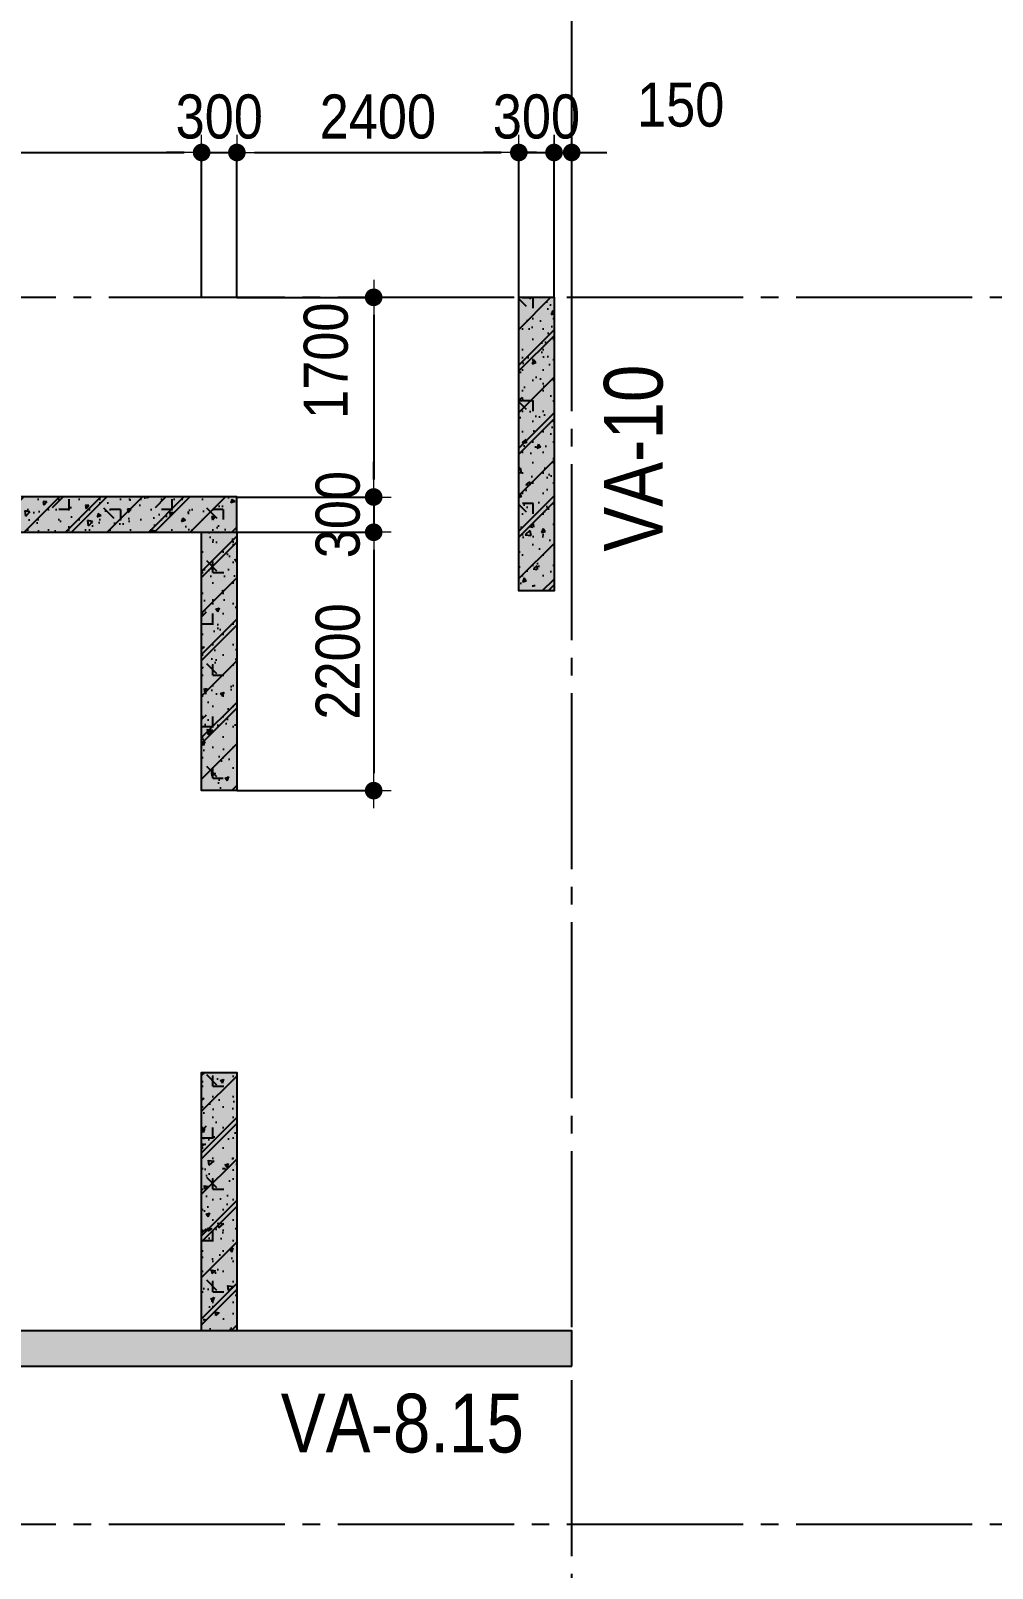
# Model space of a CAD drawing. Header units: millimetres. Extents: x -3973692 to -2843767, y 592734 to 838475.
# Drawn here: x -2930400 to -2922215, y 740209 to 753301 of the extents above; entities that cross this region are included whole.
import ezdxf
from ezdxf.enums import TextEntityAlignment as Align

# ---------------------------------------------------------------- set-up
doc = ezdxf.new("R2010")
doc.units = ezdxf.units.MM
doc.header["$MEASUREMENT"] = 0
doc.header["$PDMODE"] = 3
doc.header["$PDSIZE"] = -20
for name, pattern in [('CHG_XX_Luoi truc-Block A$0$MB_Luoi truc-150-TWA$0$Center101', [13, 10, -1, 1, -1]), ('DIVIDE2', [15.87499999999999, 6.349999999999998, -3.174999999999998, 0, -3.174999999999998, 0, -3.174999999999998]), ('HIDDEN5', [2.8375, 1.25, -1.5875])]:
    doc.linetypes.add(name, pattern=pattern)
doc.layers.get('0').update_dxf_attribs({"lineweight": 9})
doc.layers.get('Defpoints').update_dxf_attribs({"color": 10, "lineweight": 0})
for name, color, linetype, lineweight in [("'S_General_Dim_1", 1, 'Continuous', 18), ("'S_General_Divide_3 Intermediate", 3, 'DIVIDE2', 40), ('CHG_XX_Cot_Block A-T8-15$0$DBAO', 3, 'Continuous', 13), ('TEXT', 7, 'Continuous', 15)]:
    doc.layers.add(name, color=color, linetype=linetype, lineweight=lineweight)
for name, color, linetype in [('CHG_XX_Cot_Block A-T8-15$0$mb_cot tang 14-17 twa$0$Concrete Hatch', 218, 'Continuous'), ('CHG_XX_Cot_Block A-T8-15$0$mb_cot tang 14-17 twa$0$Concrete Line', 6, 'Continuous'), ('CHG_XX_Cot_Block A-T8-15$0$mb_cot tang 14-17 twa$0$Concrete Solid', 216, 'Continuous'), ('CHG_XX_Luoi truc-Block A$0$MB_Luoi truc-150-TWA$0$Grid', 34, 'Continuous'), ('CHG_XX_Luoi truc-Block A$0$MB_Luoi truc-150-TWA$0$Grid Line', 251, 'CHG_XX_Luoi truc-Block A$0$MB_Luoi truc-150-TWA$0$Center101')]:
    doc.layers.add(name, color=color, linetype=linetype)
doc.styles.add('arial', font='arial.ttf', dxfattribs={"width": 0.85})
doc.styles.add('CHG_XX_Luoi truc-Block A$0$MB_Luoi truc-150-TWA$0$Grid A-F$0$VNI-HelveCB', font='')
doc.styles.add('TTP-HelCon', font='')
doc.styles.get('CHG_XX_Luoi truc-Block A$0$MB_Luoi truc-150-TWA$0$Grid A-F$0$VNI-HelveCB').set_extended_font_data('VNI-Helve-Condense', bold=True)
doc.styles.get('TTP-HelCon').set_extended_font_data('VNI-Helve-Condense')
doc.dimstyles.new('150', dxfattribs={"dimscale": 150, "dimtxt": 2.5, "dimasz": 1, "dimexe": 0, "dimexo": 0, "dimgap": 0.75, "dimtad": 1, "dimdec": 0, "dimzin": 9, "dimdsep": 46, "dimtxsty": 'arial', "dimblk1": 'DIMDOT', "dimblk2": 'DIMDOT', "dimsah": 1, "dimcen": 2, "dimdle": 3, "dimclre": 8, "dimclrt": 2, "dimadec": 0, "dimazin": 0, "dimtfac": 1, "dimtdec": 0, "dimtix": 1, "dimtmove": 2, "dimatfit": 3, "dimldrblk": 'DIMPIJL', "dimfxl": 1, "dimtvp": 1.8, "dimtolj": 1, "dimtzin": 0, "dimarcsym": 0})

# ---------------------------------------------------------------- blocks, each defined once
blk = doc.blocks.new('*U3016')
at = {"layer": 'CHG_XX_Luoi truc-Block A$0$MB_Luoi truc-150-TWA$0$Grid Line'}
blk.add_line((0, 0), (0, 467.0000000000001), dxfattribs=at)
at = {"layer": 'CHG_XX_Luoi truc-Block A$0$MB_Luoi truc-150-TWA$0$Grid', "lineweight": -2, "style": 'CHG_XX_Luoi truc-Block A$0$MB_Luoi truc-150-TWA$0$Grid A-F$0$VNI-HelveCB'}
for tag, p in [('GRIDSUB', (0, 476.0000000000001)), ('GRID', (0, -9))]:
    blk.add_attdef(tag, text='', height=5, dxfattribs=at).set_placement(p, align=Align.MIDDLE)
blk = doc.blocks.new('*U3014')
at = {"layer": 'CHG_XX_Luoi truc-Block A$0$MB_Luoi truc-150-TWA$0$Grid Line'}
blk.add_line((0, 0), (0, 404), dxfattribs=at)
at = {"layer": 'CHG_XX_Luoi truc-Block A$0$MB_Luoi truc-150-TWA$0$Grid', "lineweight": -2, "style": 'CHG_XX_Luoi truc-Block A$0$MB_Luoi truc-150-TWA$0$Grid A-F$0$VNI-HelveCB'}
for tag, p in [('GRIDSUB', (0, 413)), ('GRID', (0, -9))]:
    blk.add_attdef(tag, text='', height=5, dxfattribs=at).set_placement(p, align=Align.MIDDLE)
blk = doc.blocks.new('CHG_XX_Luoi truc-Block A')
at = {"layer": 'CHG_XX_Luoi truc-Block A$0$MB_Luoi truc-150-TWA$0$Grid', "xscale": 150, "yscale": 150, "zscale": 150}
blk.add_blockref('*U3016', (22700, 87440.67921933654), dxfattribs=at)
at = {"layer": 'CHG_XX_Luoi truc-Block A$0$MB_Luoi truc-150-TWA$0$Grid', "xscale": -150, "yscale": 150, "zscale": 150, "rotation": 90}
for p in [(57309.50927037185, 141059.6356885452), (57309.50927037185, 130609.6356885452)]:
    blk.add_blockref('*U3014', p, dxfattribs=at)
blk = doc.blocks.new('*U3161')
at = {"layer": 'CHG_XX_Cot_Block A-T8-15$0$mb_cot tang 14-17 twa$0$Concrete Hatch'}
h = blk.add_hatch(dxfattribs=at)
h.set_pattern_fill('CONCRETE', color=256, scale=50, style=0, pattern_type=2)
h.set_pattern_definition([(45, (8900, -49.99999999999986), (-176.7766952966369, 176.7766952966369), []), (45, (8900, 1.4210854715202e-13), (-353.5533905932737, 353.5533905932738), []), (49.99999999999999, (8900, -49.99999999999986), (358.6300913003767, -31.37606749129755), [37.5, -412.5]), (355, (8900, -49.99999999999986), (-69.3756668065, 376.0960668500059), [30, -330]), (100.4514, (8929.88584, -52.61466999999985), (289.2546908570108, 344.7197710304768), [31.870095, -350.571056]), (46.18420000000001, (8900, 50.00000000000014), (533.6205243128222, -82.75950716450905), [56.25, -618.75]), (96.6356, (8944.4683725, 43.10334650000013), (467.3313527743517, 487.0589354502209), [47.805144, -525.8565]), (351.1842, (8900, 50.00000000000014), (467.3309725668136, 487.0593004626623), [45, -495]), (21, (8950, 25.00000000000014), (298.4535260592309, -201.3094453326694), [37.5, -412.5]), (326.0000000000001, (8950, 25.00000000000014), (121.6576659607909, 362.5750225234265), [30, -330]), (71.4514, (8974.8711165, 8.224197000000146), (420.111314290745, 161.2652483549762), [31.870095, -350.571056]), (37.50000000000001, (8900, -49.99999999999986), (6.079927658645334, 166.4469269156558), [0, -326, 0, -335, 0, -331.25]), (7.499999999999999, (8900, -49.99999999999986), (131.5347687210743, 197.2058559411801), [0, -191, 0, -318.5, 0, -126.25]), (327.5, (8788.5, -49.99999999999986), (266.9112180862045, -11.2774358671899), [0, -125, 0, -390, 0, -517.5]), (317.5, (8738.5, -49.99999999999986), (291.5930846711931, 50.05249116615882), [0, -162.5, 0, -259, 0, -367.5]), (0, (9075, 125.0000000000001), (0, 875), [87.5, -787.5]), (0, (9337.5, 300.0000000000001), (0, 875), [87.5, -787.5]), (0, (9162.5, 650.0000000000001), (0, 875), [87.5, -350, 87.5, -350]), (90, (9075, 125.0000000000001), (-875, 5.35782974626967e-14), [87.5, -787.5]), (90, (9162.5, 650.0000000000001), (-875, 5.35782974626967e-14), [87.5, -787.5]), (90, (9425, 300.0000000000001), (-875, 5.35782974626967e-14), [87.5, -787.5]), (90, (9600, 562.5000000000001), (-875, 5.35782974626967e-14), [87.5, -787.5]), (135, (9162.5, 125.0000000000001), (-875.016357447105, 8.881784197001252e-14), [123.76, -1113.7]), (135, (9250, 650.0000000000001), (-875.016357447105, 8.881784197001252e-14), [123.76, -1113.7]), (45, (9337.5, 300.0000000000001), (8.881784197001252e-14, 875.016357447105), [123.76, -247.485, 123.76, -742.455]), (0, (8725, -49.99999999999986), (87.5, 87.5), [-175, 0])])
h.paths.add_polyline_path([(-750, 150), (-750, -149.9999999999999), (9700, -150), (9700, 150)])
at = {"layer": 'CHG_XX_Cot_Block A-T8-15$0$mb_cot tang 14-17 twa$0$Concrete Solid'}
blk.add_hatch(color=256, dxfattribs=at).paths.add_polyline_path([(-750, 150), (-750, -149.9999999999999), (9700, -150), (9700, 150)])
at = {"layer": 'CHG_XX_Cot_Block A-T8-15$0$mb_cot tang 14-17 twa$0$Concrete Line'}
blk.add_lwpolyline([(-750, 150), (-750, -149.9999999999999), (9700, -150), (9700, 150)], close=True, dxfattribs=at)
blk = doc.blocks.new('*U3165')
at = {"layer": 'CHG_XX_Cot_Block A-T8-15$0$mb_cot tang 14-17 twa$0$Concrete Hatch'}
h = blk.add_hatch(dxfattribs=at)
h.set_pattern_fill('CONCRETE', color=256, scale=50, style=0, pattern_type=2)
h.set_pattern_definition([(45, (4250, -49.99999999999986), (-176.7766952966369, 176.7766952966369), []), (45, (4250, 1.4210854715202e-13), (-353.5533905932737, 353.5533905932738), []), (49.99999999999999, (4250, -49.99999999999986), (358.6300913003767, -31.37606749129755), [37.5, -412.5]), (355, (4250, -49.99999999999986), (-69.3756668065, 376.0960668500059), [30, -330]), (100.4514, (4279.88584, -52.61466999999985), (289.2546908570108, 344.7197710304768), [31.870095, -350.571056]), (46.18420000000001, (4250, 50.00000000000014), (533.6205243128222, -82.75950716450905), [56.25, -618.75]), (96.6356, (4294.4683725, 43.10334650000013), (467.3313527743517, 487.0589354502209), [47.805144, -525.8565]), (351.1842, (4250, 50.00000000000014), (467.3309725668136, 487.0593004626623), [45, -495]), (21, (4300, 25.00000000000014), (298.4535260592309, -201.3094453326694), [37.5, -412.5]), (326.0000000000001, (4300, 25.00000000000014), (121.6576659607909, 362.5750225234265), [30, -330]), (71.4514, (4324.8711165, 8.224197000000146), (420.111314290745, 161.2652483549762), [31.870095, -350.571056]), (37.50000000000001, (4250, -49.99999999999986), (6.079927658645334, 166.4469269156558), [0, -326, 0, -335, 0, -331.25]), (7.499999999999999, (4250, -49.99999999999986), (131.5347687210743, 197.2058559411801), [0, -191, 0, -318.5, 0, -126.25]), (327.5, (4138.5, -49.99999999999986), (266.9112180862045, -11.2774358671899), [0, -125, 0, -390, 0, -517.5]), (317.5, (4088.5, -49.99999999999986), (291.5930846711931, 50.05249116615882), [0, -162.5, 0, -259, 0, -367.5]), (0, (4425, 125.0000000000001), (0, 875), [87.5, -787.5]), (0, (4687.5, 300.0000000000001), (0, 875), [87.5, -787.5]), (0, (4512.5, 650.0000000000001), (0, 875), [87.5, -350, 87.5, -350]), (90, (4425, 125.0000000000001), (-875, 5.35782974626967e-14), [87.5, -787.5]), (90, (4512.5, 650.0000000000001), (-875, 5.35782974626967e-14), [87.5, -787.5]), (90, (4775, 300.0000000000001), (-875, 5.35782974626967e-14), [87.5, -787.5]), (90, (4950, 562.5000000000001), (-875, 5.35782974626967e-14), [87.5, -787.5]), (135, (4512.5, 125.0000000000001), (-875.016357447105, 8.881784197001252e-14), [123.76, -1113.7]), (135, (4600, 650.0000000000001), (-875.016357447105, 8.881784197001252e-14), [123.76, -1113.7]), (45, (4687.5, 300.0000000000001), (8.881784197001252e-14, 875.016357447105), [123.76, -247.485, 123.76, -742.455]), (0, (4075, -49.99999999999986), (87.5, 87.5), [-175, 0])])
h.paths.add_polyline_path([(-50, 150), (-50, -149.9999999999999), (4350, -150), (4350, 150)])
at = {"layer": 'CHG_XX_Cot_Block A-T8-15$0$mb_cot tang 14-17 twa$0$Concrete Solid'}
blk.add_hatch(color=256, dxfattribs=at).paths.add_polyline_path([(-50, 150), (-50, -149.9999999999999), (4350, -150), (4350, 150)])
at = {"layer": 'CHG_XX_Cot_Block A-T8-15$0$mb_cot tang 14-17 twa$0$Concrete Line'}
blk.add_lwpolyline([(-50, 150), (-50, -149.9999999999999), (4350, -150), (4350, 150)], close=True, dxfattribs=at)
blk = doc.blocks.new('*U3157')
at = {"layer": 'CHG_XX_Cot_Block A-T8-15$0$mb_cot tang 14-17 twa$0$Concrete Hatch'}
h = blk.add_hatch(dxfattribs=at)
h.set_pattern_fill('CONCRETE', color=256, scale=50, style=0, pattern_type=2)
h.set_pattern_definition([(45, (2050, -49.99999999999986), (-176.7766952966369, 176.7766952966369), []), (45, (2050, 1.4210854715202e-13), (-353.5533905932737, 353.5533905932738), []), (49.99999999999999, (2050, -49.99999999999986), (358.6300913003767, -31.37606749129755), [37.5, -412.5]), (355, (2050, -49.99999999999986), (-69.3756668065, 376.0960668500059), [30, -330]), (100.4514, (2079.88584, -52.61466999999985), (289.2546908570108, 344.7197710304768), [31.870095, -350.571056]), (46.18420000000001, (2050, 50.00000000000014), (533.6205243128222, -82.75950716450905), [56.25, -618.75]), (96.6356, (2094.4683725, 43.10334650000013), (467.3313527743517, 487.0589354502209), [47.805144, -525.8565]), (351.1842, (2050, 50.00000000000014), (467.3309725668136, 487.0593004626623), [45, -495]), (21, (2100, 25.00000000000014), (298.4535260592309, -201.3094453326694), [37.5, -412.5]), (326.0000000000001, (2100, 25.00000000000014), (121.6576659607909, 362.5750225234265), [30, -330]), (71.4514, (2124.8711165, 8.224197000000146), (420.111314290745, 161.2652483549762), [31.870095, -350.571056]), (37.50000000000001, (2050, -49.99999999999986), (6.079927658645334, 166.4469269156558), [0, -326, 0, -335, 0, -331.25]), (7.499999999999999, (2050, -49.99999999999986), (131.5347687210743, 197.2058559411801), [0, -191, 0, -318.5, 0, -126.25]), (327.5, (1938.5, -49.99999999999986), (266.9112180862045, -11.2774358671899), [0, -125, 0, -390, 0, -517.5]), (317.5, (1888.5, -49.99999999999986), (291.5930846711931, 50.05249116615882), [0, -162.5, 0, -259, 0, -367.5]), (0, (2225, 125.0000000000001), (0, 875), [87.5, -787.5]), (0, (2487.5, 300.0000000000001), (0, 875), [87.5, -787.5]), (0, (2312.5, 650.0000000000001), (0, 875), [87.5, -350, 87.5, -350]), (90, (2225, 125.0000000000001), (-875, 5.35782974626967e-14), [87.5, -787.5]), (90, (2312.5, 650.0000000000001), (-875, 5.35782974626967e-14), [87.5, -787.5]), (90, (2575, 300.0000000000001), (-875, 5.35782974626967e-14), [87.5, -787.5]), (90, (2750, 562.5000000000001), (-875, 5.35782974626967e-14), [87.5, -787.5]), (135, (2312.5, 125.0000000000001), (-875.016357447105, 8.881784197001252e-14), [123.76, -1113.7]), (135, (2400, 650.0000000000001), (-875.016357447105, 8.881784197001252e-14), [123.76, -1113.7]), (45, (2487.5, 300.0000000000001), (8.881784197001252e-14, 875.016357447105), [123.76, -247.485, 123.76, -742.455]), (0, (1875, -49.99999999999986), (87.5, 87.5), [-175, 0])])
h.paths.add_polyline_path([(-50, 150), (-50, -149.9999999999999), (2150, -150), (2150, 150)])
at = {"layer": 'CHG_XX_Cot_Block A-T8-15$0$mb_cot tang 14-17 twa$0$Concrete Solid'}
blk.add_hatch(color=256, dxfattribs=at).paths.add_polyline_path([(-50, 150), (-50, -149.9999999999999), (2150, -150), (2150, 150)])
at = {"layer": 'CHG_XX_Cot_Block A-T8-15$0$mb_cot tang 14-17 twa$0$Concrete Line'}
blk.add_lwpolyline([(-50, 150), (-50, -149.9999999999999), (2150, -150), (2150, 150)], close=True, dxfattribs=at)
blk = doc.blocks.new('*U3170')
at = {"layer": 'CHG_XX_Cot_Block A-T8-15$0$mb_cot tang 14-17 twa$0$Concrete Hatch'}
h = blk.add_hatch(dxfattribs=at)
h.set_pattern_fill('CONCRETE', color=256, scale=50, style=0, pattern_type=2)
h.set_pattern_definition([(45, (-450, -50.00000000000014), (-176.7766952966369, 176.7766952966369), []), (45, (-450, -1.4210854715202e-13), (-353.5533905932737, 353.5533905932738), []), (49.99999999999999, (-450, -50.00000000000014), (358.6300913003767, -31.37606749129755), [37.5, -412.5]), (355, (-450, -50.00000000000014), (-69.3756668065, 376.0960668500059), [30, -330]), (100.4514, (-420.1141600000001, -52.61467000000013), (289.2546908570108, 344.7197710304768), [31.870095, -350.571056]), (46.18420000000001, (-450, 49.99999999999986), (533.6205243128222, -82.75950716450905), [56.25, -618.75]), (96.6356, (-405.5316275, 43.10334649999984), (467.3313527743517, 487.0589354502209), [47.805144, -525.8565]), (351.1842, (-450, 49.99999999999986), (467.3309725668136, 487.0593004626623), [45, -495]), (21, (-400, 24.99999999999986), (298.4535260592309, -201.3094453326694), [37.5, -412.5]), (326.0000000000001, (-400, 24.99999999999986), (121.6576659607909, 362.5750225234265), [30, -330]), (71.4514, (-375.1288835, 8.224196999999862), (420.111314290745, 161.2652483549762), [31.870095, -350.571056]), (37.50000000000001, (-450, -50.00000000000014), (6.079927658645334, 166.4469269156558), [0, -326, 0, -335, 0, -331.25]), (7.499999999999999, (-450, -50.00000000000014), (131.5347687210743, 197.2058559411801), [0, -191, 0, -318.5, 0, -126.25]), (327.5, (-561.5, -50.00000000000014), (266.9112180862045, -11.2774358671899), [0, -125, 0, -390, 0, -517.5]), (317.5, (-611.5, -50.00000000000014), (291.5930846711931, 50.05249116615882), [0, -162.5, 0, -259, 0, -367.5]), (0, (-275, 124.9999999999999), (0, 875), [87.5, -787.5]), (0, (-12.5, 299.9999999999999), (0, 875), [87.5, -787.5]), (0, (-187.5, 649.9999999999999), (0, 875), [87.5, -350, 87.5, -350]), (90, (-275, 124.9999999999999), (-875, 5.35782974626967e-14), [87.5, -787.5]), (90, (-187.5, 649.9999999999999), (-875, 5.35782974626967e-14), [87.5, -787.5]), (90, (75, 299.9999999999999), (-875, 5.35782974626967e-14), [87.5, -787.5]), (90, (250, 562.4999999999999), (-875, 5.35782974626967e-14), [87.5, -787.5]), (135, (-187.5, 124.9999999999999), (-875.016357447105, 8.881784197001252e-14), [123.76, -1113.7]), (135, (-100, 649.9999999999999), (-875.016357447105, 8.881784197001252e-14), [123.76, -1113.7]), (45, (-12.5, 299.9999999999999), (8.881784197001252e-14, 875.016357447105), [123.76, -247.485, 123.76, -742.455]), (0, (-625, -50.00000000000014), (87.5, 87.5), [-175, 0])])
h.paths.add_polyline_path([(-1450.000000000116, 150), (-1450.000000000116, -150.0000000000001), (1050.000000000116, -150.0000000000003), (1050.000000000116, 150)])
at = {"layer": 'CHG_XX_Cot_Block A-T8-15$0$mb_cot tang 14-17 twa$0$Concrete Solid'}
blk.add_hatch(color=256, dxfattribs=at).paths.add_polyline_path([(-1450.000000000116, 150), (-1450.000000000116, -150.0000000000001), (1050.000000000116, -150.0000000000003), (1050.000000000116, 150)])
at = {"layer": 'CHG_XX_Cot_Block A-T8-15$0$mb_cot tang 14-17 twa$0$Concrete Line'}
blk.add_lwpolyline([(-1450.000000000116, 150), (-1450.000000000116, -150.0000000000001), (1050.000000000116, -150.0000000000003), (1050.000000000116, 150)], close=True, dxfattribs=at)
blk = doc.blocks.new('CHG_XX_Cot_Block A-T8-15')
at = {"layer": 'CHG_XX_Cot_Block A-T8-15$0$DBAO'}
blk.add_blockref('CHG_XX_Luoi truc-Block A', (8014952.261310224, 1085573.729690651), dxfattribs=at)
at = {"layer": 'CHG_XX_Cot_Block A-T8-15$0$mb_cot tang 14-17 twa$0$Concrete Line', "xscale": -1}
for name, p, rotation in [('*U3170', (8037352.261310224, 1225183.72969065), 90), ('*U3157', (8034652.261310224, 1222483.729699596), 270), ('*U3157', (8034652.261310224, 1217883.729699596), 270)]:
    blk.add_blockref(name, p, dxfattribs=dict(at, rotation=rotation))
at = {"layer": 'CHG_XX_Cot_Block A-T8-15$0$mb_cot tang 14-17 twa$0$Concrete Line', "rotation": 180}
for name, p in [('*U3165', (8034752.261317043, 1224783.729696228)), ('*U3161', (8036902.261317043, 1217683.729696228))]:
    blk.add_blockref(name, p, dxfattribs=at)
blk = doc.blocks.new('DIMDOT')
for p, q in [((0, -1), (0, 1)), ((1, 0), (-1, 0))]:
    blk.add_line(p, q)
at = {"const_width": 0.5}
blk.add_lwpolyline([(-0.25, 0, 1), (0.25, 0, 1)], format="xyb", close=True, dxfattribs=at)
blk = doc.blocks.new('*D653')
at = {"layer": "'S_General_Dim_1", "color": 8, "linetype": 'HIDDEN5', "lineweight": -2, "transparency": 16777216}
for p, q in [((-2933045.198550118, 751030.6471381312), (-2933045.198550118, 752264.0737718075)), ((-2928945.198556936, 751030.6471381312), (-2928945.198556936, 752264.0737718075))]:
    blk.add_line(p, q, dxfattribs=at)
at = {"layer": "'S_General_Dim_1", "color": 0, "lineweight": -2, "transparency": 16777216}
blk.add_line((-2932895.198550118, 752264.0737718075), (-2929095.198556936, 752264.0737718075), dxfattribs=at)
at = {"layer": 'Defpoints', "color": 0, "transparency": 16777216}
for p in [(-2928945.198556936, 752264.0737718075), (-2933045.198550118, 751030.6471381312), (-2928945.198556936, 751030.6471381312)]:
    blk.add_point(p, dxfattribs=at)
at = {"layer": "'S_General_Dim_1", "color": 0, "lineweight": -2, "transparency": 16777216, "xscale": 150, "yscale": 150, "zscale": 150, "rotation": 180}
blk.add_blockref('DIMDOT', (-2933045.198550118, 752264.0737718075), dxfattribs=at)
at = {"layer": "'S_General_Dim_1", "color": 0, "lineweight": -2, "transparency": 16777216, "xscale": 150, "yscale": 150, "zscale": 150}
blk.add_blockref('DIMDOT', (-2928945.198556936, 752264.0737718075), dxfattribs=at)
at = {"layer": "'S_General_Dim_1", "color": 2, "transparency": 16777216, "insert": (-2930995.198553527, 752568.0386422031), "char_height": 375, "attachment_point": 5, "style": 'arial'}
blk.add_mtext('\\A1;4100', dxfattribs=at)
blk = doc.blocks.new('DIMPIJL')
at = {"linetype": 'ByBlock'}
blk.add_solid([(-2.5, 0.4166666666666686), (-2.5, -0.4166666666666686), (0, 0)], dxfattribs=at)
blk = doc.blocks.new('*D654')
at = {"layer": "'S_General_Dim_1", "color": 0, "lineweight": -2, "transparency": 16777216}
for p, q in [((-2929095.198556936, 752264.0737718075), (-2929245.198556936, 752264.0737718075)), ((-2928945.198556936, 752264.0737718075), (-2928645.198556936, 752264.0737718075)), ((-2928495.198556936, 752264.0737718075), (-2928345.198556936, 752264.0737718075))]:
    blk.add_line(p, q, dxfattribs=at)
at = {"layer": "'S_General_Dim_1", "color": 8, "linetype": 'HIDDEN5', "lineweight": -2, "transparency": 16777216}
for p, q in [((-2928945.198556936, 751030.6471381312), (-2928945.198556936, 752264.0737718075)), ((-2928645.198556936, 751030.6471381312), (-2928645.198556936, 752264.0737718075))]:
    blk.add_line(p, q, dxfattribs=at)
at = {"layer": 'Defpoints', "color": 0, "transparency": 16777216}
for p in [(-2928645.198556936, 752264.0737718075), (-2928945.198556936, 751030.6471381312), (-2928645.198556936, 751030.6471381312)]:
    blk.add_point(p, dxfattribs=at)
at = {"layer": "'S_General_Dim_1", "color": 0, "lineweight": -2, "transparency": 16777216, "xscale": 150, "yscale": 150, "zscale": 150}
blk.add_blockref('DIMDOT', (-2928945.198556936, 752264.0737718075), dxfattribs=at)
at = {"layer": "'S_General_Dim_1", "color": 0, "lineweight": -2, "transparency": 16777216, "xscale": 150, "yscale": 150, "zscale": 150, "rotation": 180}
blk.add_blockref('DIMDOT', (-2928645.198556936, 752264.0737718075), dxfattribs=at)
at = {"layer": "'S_General_Dim_1", "color": 2, "transparency": 16777216, "insert": (-2928795.198556936, 752568.1665412481), "char_height": 375, "attachment_point": 5, "style": 'arial'}
blk.add_mtext('\\A1;300', dxfattribs=at)
blk = doc.blocks.new('*D655')
at = {"layer": "'S_General_Dim_1", "color": 8, "linetype": 'HIDDEN5', "lineweight": -2, "transparency": 16777216}
for p, q in [((-2928645.198556936, 751030.6471381312), (-2928645.198556936, 752264.0737718075)), ((-2926245.198556936, 751030.6471381313), (-2926245.198556936, 752264.0737718075))]:
    blk.add_line(p, q, dxfattribs=at)
at = {"layer": "'S_General_Dim_1", "color": 0, "lineweight": -2, "transparency": 16777216}
blk.add_line((-2928495.198556936, 752264.0737718075), (-2926395.198556936, 752264.0737718075), dxfattribs=at)
at = {"layer": 'Defpoints', "color": 0, "transparency": 16777216}
for p in [(-2926245.198556936, 752264.0737718075), (-2928645.198556936, 751030.6471381312), (-2926245.198556936, 751030.6471381313)]:
    blk.add_point(p, dxfattribs=at)
at = {"layer": "'S_General_Dim_1", "color": 0, "lineweight": -2, "transparency": 16777216, "xscale": 150, "yscale": 150, "zscale": 150, "rotation": 180}
blk.add_blockref('DIMDOT', (-2928645.198556936, 752264.0737718075), dxfattribs=at)
at = {"layer": "'S_General_Dim_1", "color": 0, "lineweight": -2, "transparency": 16777216, "xscale": 150, "yscale": 150, "zscale": 150}
blk.add_blockref('DIMDOT', (-2926245.198556936, 752264.0737718075), dxfattribs=at)
at = {"layer": "'S_General_Dim_1", "color": 2, "transparency": 16777216, "insert": (-2927445.198556936, 752568.0386422031), "char_height": 375, "attachment_point": 5, "style": 'arial'}
blk.add_mtext('\\A1;2400', dxfattribs=at)
blk = doc.blocks.new('*D656')
at = {"layer": "'S_General_Dim_1", "color": 0, "lineweight": -2, "transparency": 16777216}
for p, q in [((-2926395.198556936, 752264.0737718075), (-2926545.198556936, 752264.0737718075)), ((-2926245.198556936, 752264.0737718075), (-2925945.198556937, 752264.0737718075)), ((-2925795.198556937, 752264.0737718075), (-2925645.198556937, 752264.0737718075))]:
    blk.add_line(p, q, dxfattribs=at)
at = {"layer": "'S_General_Dim_1", "color": 8, "linetype": 'HIDDEN5', "lineweight": -2, "transparency": 16777216}
for p, q in [((-2926245.198556936, 751030.6471381313), (-2926245.198556936, 752264.0737718075)), ((-2925945.198556937, 751030.6471381312), (-2925945.198556937, 752264.0737718075))]:
    blk.add_line(p, q, dxfattribs=at)
at = {"layer": 'Defpoints', "color": 0, "transparency": 16777216}
for p in [(-2925945.198556937, 752264.0737718075), (-2926245.198556936, 751030.6471381313), (-2925945.198556937, 751030.6471381312)]:
    blk.add_point(p, dxfattribs=at)
at = {"layer": "'S_General_Dim_1", "color": 0, "lineweight": -2, "transparency": 16777216, "xscale": 150, "yscale": 150, "zscale": 150}
blk.add_blockref('DIMDOT', (-2926245.198556936, 752264.0737718075), dxfattribs=at)
at = {"layer": "'S_General_Dim_1", "color": 0, "lineweight": -2, "transparency": 16777216, "xscale": 150, "yscale": 150, "zscale": 150, "rotation": 180}
blk.add_blockref('DIMDOT', (-2925945.198556937, 752264.0737718075), dxfattribs=at)
at = {"layer": "'S_General_Dim_1", "color": 2, "transparency": 16777216, "insert": (-2926095.198556937, 752568.1665412481), "char_height": 375, "attachment_point": 5, "style": 'arial'}
blk.add_mtext('\\A1;300', dxfattribs=at)
blk = doc.blocks.new('*D657')
at = {"layer": "'S_General_Dim_1", "color": 0, "lineweight": -2, "transparency": 16777216}
for p, q in [((-2926095.198556937, 752264.0737718075), (-2926245.198556937, 752264.0737718075)), ((-2925945.198556937, 752264.0737718075), (-2925795.198556936, 752264.0737718075)), ((-2925645.198556936, 752264.0737718075), (-2925495.198556936, 752264.0737718075))]:
    blk.add_line(p, q, dxfattribs=at)
at = {"layer": "'S_General_Dim_1", "color": 8, "linetype": 'HIDDEN5', "lineweight": -2, "transparency": 16777216}
for p, q in [((-2925945.198556937, 751030.6471381312), (-2925945.198556937, 752264.0737718075)), ((-2925795.198556936, 751030.6471381312), (-2925795.198556936, 752264.0737718075))]:
    blk.add_line(p, q, dxfattribs=at)
at = {"layer": 'Defpoints', "color": 0, "transparency": 16777216}
for p in [(-2925795.198556936, 752264.0737718075), (-2925945.198556937, 751030.6471381312), (-2925795.198556936, 751030.6471381312)]:
    blk.add_point(p, dxfattribs=at)
at = {"layer": "'S_General_Dim_1", "color": 0, "lineweight": -2, "transparency": 16777216, "xscale": 150, "yscale": 150, "zscale": 150}
blk.add_blockref('DIMDOT', (-2925945.198556937, 752264.0737718075), dxfattribs=at)
at = {"layer": "'S_General_Dim_1", "color": 0, "lineweight": -2, "transparency": 16777216, "xscale": 150, "yscale": 150, "zscale": 150, "rotation": 180}
blk.add_blockref('DIMDOT', (-2925795.198556936, 752264.0737718075), dxfattribs=at)
at = {"layer": "'S_General_Dim_1", "color": 2, "transparency": 16777216, "insert": (-2924867.176838915, 752669.3602656684), "char_height": 375, "attachment_point": 5, "style": 'arial'}
blk.add_mtext('\\A1;150', dxfattribs=at)
blk = doc.blocks.new('*D658')
at = {"layer": "'S_General_Dim_1", "color": 8, "linetype": 'HIDDEN5', "lineweight": -2, "transparency": 16777216}
for p, q in [((-2928645.198556937, 751030.6471381313), (-2927480.64272388, 751030.6471381313)), ((-2928645.198556937, 749330.6471470769), (-2927480.64272388, 749330.6471470769))]:
    blk.add_line(p, q, dxfattribs=at)
at = {"layer": "'S_General_Dim_1", "color": 0, "lineweight": -2, "transparency": 16777216}
blk.add_line((-2927480.64272388, 750880.6471381313), (-2927480.64272388, 749480.6471470769), dxfattribs=at)
at = {"layer": 'Defpoints', "color": 0, "transparency": 16777216}
for p in [(-2928645.198556937, 751030.6471381313), (-2928645.198556937, 749330.6471470769), (-2927480.64272388, 749330.6471470769)]:
    blk.add_point(p, dxfattribs=at)
at = {"layer": "'S_General_Dim_1", "color": 0, "lineweight": -2, "transparency": 16777216, "xscale": 150, "yscale": 150, "zscale": 150}
for p, rotation in [((-2927480.64272388, 751030.6471381313), 90), ((-2927480.64272388, 749330.6471470769), 270)]:
    blk.add_blockref('DIMDOT', p, dxfattribs=dict(at, rotation=rotation))
at = {"layer": "'S_General_Dim_1", "color": 2, "transparency": 16777216, "insert": (-2927885.929217719, 750491.1400135625), "char_height": 375, "attachment_point": 5, "rotation": 90, "style": 'arial'}
blk.add_mtext('\\A1;1700', dxfattribs=at)
blk = doc.blocks.new('*D659')
at = {"layer": "'S_General_Dim_1", "color": 0, "lineweight": -2, "transparency": 16777216}
for p, q in [((-2927480.642723859, 749480.6471470769), (-2927480.642723859, 749630.6471470769)), ((-2927480.642723859, 749330.6471470769), (-2927480.642723859, 749030.6471437088)), ((-2927480.642723859, 748880.6471437088), (-2927480.642723859, 748730.6471437088))]:
    blk.add_line(p, q, dxfattribs=at)
at = {"layer": "'S_General_Dim_1", "color": 8, "linetype": 'HIDDEN5', "lineweight": -2, "transparency": 16777216}
for p, q in [((-2928645.198556937, 749330.6471470769), (-2927480.642723859, 749330.6471470769)), ((-2928645.198556937, 749030.6471437088), (-2927480.642723859, 749030.6471437088))]:
    blk.add_line(p, q, dxfattribs=at)
at = {"layer": 'Defpoints', "color": 0, "transparency": 16777216}
for p in [(-2928645.198556937, 749330.6471470769), (-2928645.198556937, 749030.6471437088), (-2927480.642723859, 749030.6471437088)]:
    blk.add_point(p, dxfattribs=at)
at = {"layer": "'S_General_Dim_1", "color": 0, "lineweight": -2, "transparency": 16777216, "xscale": 150, "yscale": 150, "zscale": 150}
for p, rotation in [((-2927480.642723859, 749330.6471470769), 270), ((-2927480.642723859, 749030.6471437088), 90)]:
    blk.add_blockref('DIMDOT', p, dxfattribs=dict(at, rotation=rotation))
at = {"layer": "'S_General_Dim_1", "color": 2, "transparency": 16777216, "insert": (-2927784.7354933, 749180.6471453937), "char_height": 375, "attachment_point": 5, "rotation": 90, "style": 'arial'}
blk.add_mtext('\\A1;300', dxfattribs=at)
blk = doc.blocks.new('*D660')
at = {"layer": "'S_General_Dim_1", "color": 8, "linetype": 'HIDDEN5', "lineweight": -2, "transparency": 16777216}
for p, q in [((-2928645.198556937, 749030.6471437088), (-2927480.642723859, 749030.6471437088)), ((-2928645.198556937, 746830.6471470769), (-2927480.642723859, 746830.6471470769))]:
    blk.add_line(p, q, dxfattribs=at)
at = {"layer": "'S_General_Dim_1", "color": 0, "lineweight": -2, "transparency": 16777216}
blk.add_line((-2927480.642723859, 748880.6471437088), (-2927480.642723859, 746980.6471470769), dxfattribs=at)
at = {"layer": 'Defpoints', "color": 0, "transparency": 16777216}
for p in [(-2928645.198556937, 749030.6471437088), (-2928645.198556937, 746830.6471470769), (-2927480.642723859, 746830.6471470769)]:
    blk.add_point(p, dxfattribs=at)
at = {"layer": "'S_General_Dim_1", "color": 0, "lineweight": -2, "transparency": 16777216, "xscale": 150, "yscale": 150, "zscale": 150}
for p, rotation in [((-2927480.642723859, 749030.6471437088), 90), ((-2927480.642723859, 746830.6471470769), 270)]:
    blk.add_blockref('DIMDOT', p, dxfattribs=dict(at, rotation=rotation))
at = {"layer": "'S_General_Dim_1", "color": 2, "transparency": 16777216, "insert": (-2927784.607594254, 747930.6471453937), "char_height": 375, "attachment_point": 5, "rotation": 90, "style": 'arial'}
blk.add_mtext('\\A1;2200', dxfattribs=at)
blk = doc.blocks.new('a')
at = {"layer": 'TEXT', "color": 3, "style": 'TTP-HelCon'}
blk.add_text('VA-10', height=500, rotation=90, dxfattribs=at).set_placement((23474.15316795139, -13355.43182885298))
blk.add_text('VA-8.15', height=500, dxfattribs=at).set_placement((20223.65632150974, -21025.68188577329))

msp = doc.modelspace()

# ---------------------------------------------------------------- block references
at = {"layer": "'S_General_Divide_3 Intermediate"}
msp.add_blockref('CHG_XX_Cot_Block A-T8-15', (-10963447.45986716, -475602.7182410646), dxfattribs=at)
at = {"layer": 'TEXT'}
msp.add_blockref('a', (-2948495.198556936, 762221.0114495861), dxfattribs=at)

# ---------------------------------------------------------------- dimensions: what is measured, and where the dimension line sits
at = {"layer": "'S_General_Dim_1"}
dim = msp.add_linear_dim(base=(-2925795.198556936, 752264.0737718075), p1=(-2925945.198556937, 751030.6471381312), p2=(-2925795.198556936, 751030.6471381312), dimstyle='150', dxfattribs=at)
dim.commit()
dim.dimension.update_dxf_attribs({"geometry": '*D657', "text_midpoint": (-2924867.176838915, 752669.3602656684), "dimtype": 160})
for base, p1, p2, picture, middle in [((-2928945.198556936, 752264.0737718075), (-2933045.198550118, 751030.6471381312), (-2928945.198556936, 751030.6471381312), '*D653', (-2930995.198553527, 752568.0386422031)), ((-2928645.198556936, 752264.0737718075), (-2928945.198556936, 751030.6471381312), (-2928645.198556936, 751030.6471381312), '*D654', (-2928795.198556936, 752568.1665412481)), ((-2926245.198556936, 752264.0737718075), (-2928645.198556936, 751030.6471381312), (-2926245.198556936, 751030.6471381313), '*D655', (-2927445.198556936, 752568.0386422031)), ((-2925945.198556937, 752264.0737718075), (-2926245.198556936, 751030.6471381313), (-2925945.198556937, 751030.6471381312), '*D656', (-2926095.198556937, 752568.1665412481))]:
    dim = msp.add_linear_dim(base=base, p1=p1, p2=p2, dimstyle='150', dxfattribs=at)
    dim.commit()
    dim.dimension.update_dxf_attribs({"geometry": picture, "text_midpoint": middle})
dim = msp.add_linear_dim(base=(-2927480.64272388, 749330.6471470769), p1=(-2928645.198556936, 751030.6471381311), p2=(-2928645.198556936, 749330.6471470767), angle=90, dimstyle='150', dxfattribs=at)
dim.commit()
dim.dimension.update_dxf_attribs({"geometry": '*D658', "text_midpoint": (-2927885.929217719, 750491.1400135625), "dimtype": 160})
for base, p1, p2, picture, middle in [((-2927480.642723859, 749030.6471437088), (-2928645.198556936, 749330.6471470767), (-2928645.198556936, 749030.6471437085), '*D659', (-2927784.7354933, 749180.6471453937)), ((-2927480.642723859, 746830.6471470769), (-2928645.198556936, 749030.6471437085), (-2928645.198556936, 746830.6471470767), '*D660', (-2927784.607594254, 747930.6471453937))]:
    dim = msp.add_linear_dim(base=base, p1=p1, p2=p2, angle=90, dimstyle='150', dxfattribs=at)
    dim.commit()
    dim.dimension.update_dxf_attribs({"geometry": picture, "text_midpoint": middle})

doc.saveas('drawing.dxf')
